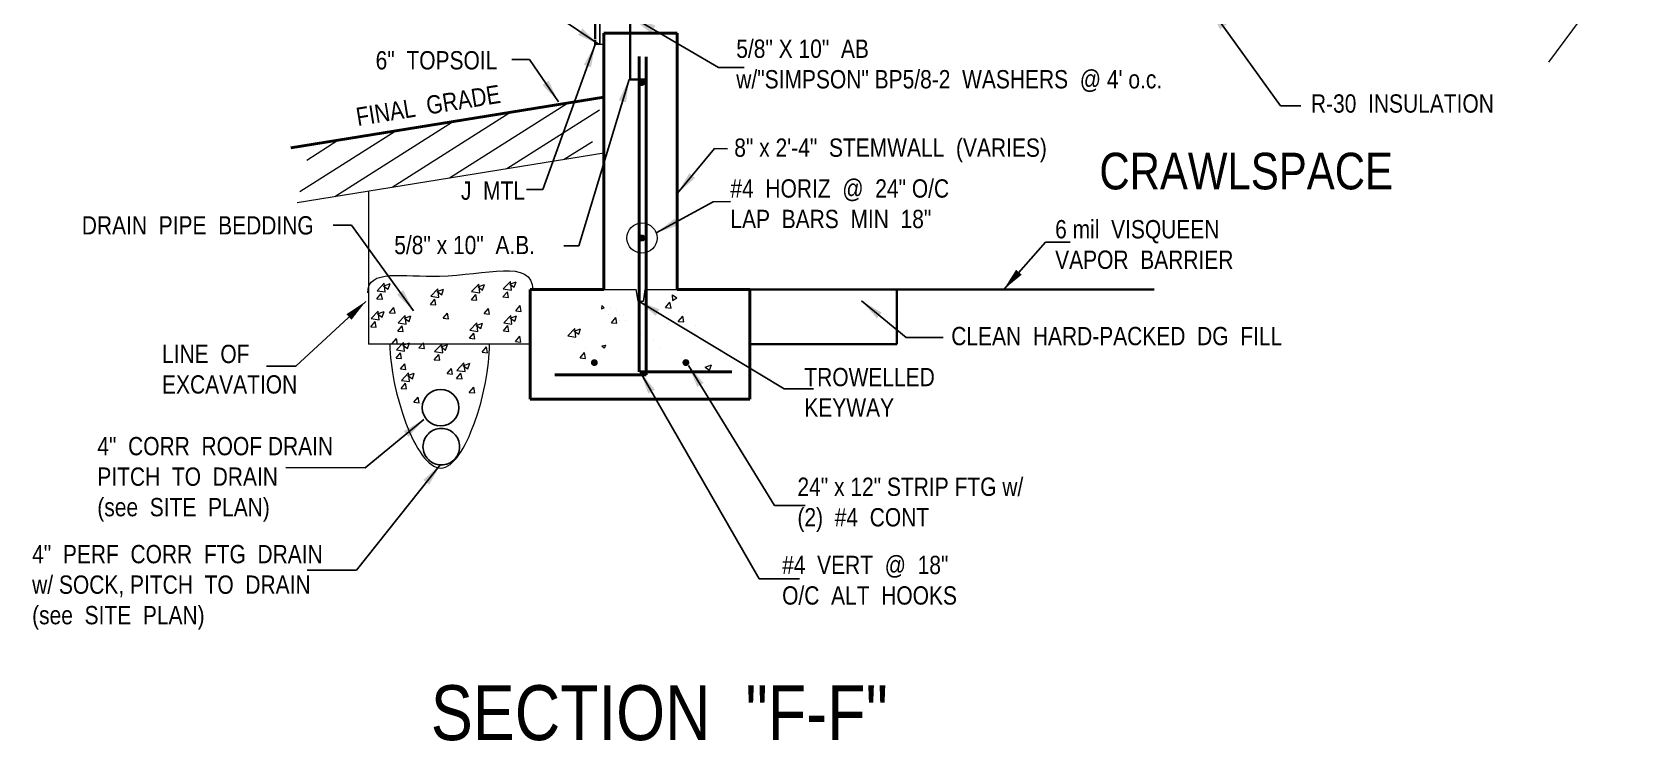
# Model space of a CAD drawing. Extents: x 1662 to 3024, y -14186 to -10515.
# Drawn here: x 2738 to 2913.3, y -14107.4 to -14029.9 of the extents above; entities that cross this region are included whole.
import ezdxf

# ---------------------------------------------------------------- set-up
doc = ezdxf.new("R2010")
doc.units = 0
doc.header["$LTSCALE"] = 50
doc.header["$MEASUREMENT"] = 0
doc.linetypes.add('DASHED', pattern=[0.75, 0.5, -0.25])
doc.linetypes.add('HIDDEN', pattern=[0.375, 0.25, -0.125])
for name, color, linetype in [('CONCRETE', 7, 'CONTINUOUS'), ('FINFRAMING', 4, 'CONTINUOUS'), ('FLOOR_FRAMING', 3, 'CONTINUOUS'), ('ROOF_FRAMING', 7, 'CONTINUOUS'), ('TEXT', 250, 'CONTINUOUS')]:
    doc.layers.add(name, color=color, linetype=linetype)
doc.layers.add('FOUNDATION', color=7, linetype='CONTINUOUS', lineweight=40)
doc.layers.add('FOUNDATION TEXT', color=7, linetype='CONTINUOUS', lineweight=9)
doc.styles.add('ARCHENT', font='technical.ttf', dxfattribs={"height": 2})
doc.dimstyles.new('ARCHENTLTD', dxfattribs={"dimtxt": 2, "dimasz": 3, "dimexe": 6, "dimexo": 3, "dimgap": 2, "dimtad": 0, "dimdec": 3, "dimzin": 1, "dimdsep": 46, "dimlunit": 4, "dimtxsty": 'ARCHENT', "dimcen": 2, "dimadec": 0, "dimazin": 0, "dimtfac": 1, "dimtdec": 3, "dimtofl": 0, "dimtmove": 0, "dimatfit": 3, "dimfxl": 1, "dimfrac": 2, "dimtolj": 1, "dimtzin": 0, "dimarcsym": 0})

msp = doc.modelspace()

# ---------------------------------------------------------------- hatches: boundary and pattern name
at = {"layer": 'FOUNDATION', "lineweight": 9, "ltscale": 1.5}
h = msp.add_hatch(dxfattribs=at)
h.set_pattern_fill('ANSI31', color=3, scale=20, angle=12.610457, style=0)
h.set_pattern_definition([(32.389543, (-8891.9759, -13473.639), (-1.33918173, 2.11106426), [])])
h.paths.add_polyline_path([(2798.8613, -14043.4083), (2800.2721, -14037.102), (2768.3759, -14042.2629), (2766.9651, -14048.5692)])

# ---------------------------------------------------------------- linework, layer by layer
at = {"layer": 'CONCRETE', "color": 7, "linetype": 'Continuous', "ltscale": 1.5}
msp.add_line((2800.0076, -14013.4523), (2800.0076, -14031.303), dxfattribs=at)
at = {"layer": 'CONCRETE', "color": 7, "linetype": 'Continuous', "lineweight": 30, "ltscale": 0.25}
msp.add_line((2799.5076, -14013.6673), (2799.5076, -14030.678), dxfattribs=at)
at = {"layer": 'CONCRETE', "color": 7, "linetype": 'Continuous', "lineweight": 30, "ltscale": 0.125}
for p, q in [((2803.3104, -14027.1098), (2803.3104, -14035.1098)), ((2799.5076, -14031.303), (2799.5076, -14030.803)), ((2803.3104, -14035.1098), (2804.9521, -14035.1098))]:
    msp.add_line(p, q, dxfattribs=at)
at = {"layer": 'CONCRETE', "color": 7, "linetype": 'Continuous', "lineweight": 20, "ltscale": 0.125}
msp.add_line((2800.4445, -14031.303), (2799.5076, -14031.303), dxfattribs=at)
at = {"layer": 'CONCRETE', "color": 7, "linetype": 'DASHED', "lineweight": 40, "ltscale": 10}
for p, q in [((2804.3089, -14067.0684), (2804.3089, -14032.6156)), ((2814.4112, -14067.0684), (2804.4112, -14067.0684))]:
    msp.add_line(p, q, dxfattribs=at)
at = {"layer": 'CONCRETE', "color": 7, "linetype": 'Continuous', "lineweight": 40, "ltscale": 1.5}
for p, q in [((2805.0875, -14067.3952), (2805.0875, -14032.6558)), ((2795.0876, -14067.3952), (2805.0876, -14067.3952))]:
    msp.add_line(p, q, dxfattribs=at)
at = {"layer": 'CONCRETE', "color": 7, "linetype": 'Continuous', "lineweight": 20}
msp.add_line((2774.7408, -14047.311), (2774.7408, -14064.0684), dxfattribs=at)
at = {"layer": 'CONCRETE', "color": 7, "linetype": 'Continuous', "lineweight": 5, "ltscale": 3}
for p, q in [((2789.4634, -14058.0111), (2790.2423, -14057.1993)), ((2790.1694, -14057.5), (2790.8695, -14057.2312)), ((2790.3526, -14058.149), (2790.2421, -14057.1993)), ((2790.6666, -14057.8356), (2790.8694, -14057.2313)), ((2775.6555, -14059.0957), (2776.1376, -14058.5212)), ((2775.6895, -14058.2143), (2776.4684, -14057.4025)), ((2775.6895, -14058.2143), (2776.5788, -14058.3522)), ((2776.2531, -14059.148), (2776.1374, -14058.5212)), ((2776.3954, -14057.7032), (2777.0956, -14057.4344)), ((2776.3954, -14057.7032), (2776.8929, -14058.0387)), ((2776.5787, -14058.3522), (2776.4682, -14057.4025)), ((2776.8927, -14058.0388), (2777.0955, -14057.4345)), ((2781.5345, -14058.8238), (2782.3134, -14058.0121)), ((2781.5345, -14058.8238), (2782.4239, -14058.9618)), ((2782.2405, -14058.3128), (2782.9406, -14058.044)), ((2782.2405, -14058.3128), (2782.7379, -14058.6483)), ((2782.4237, -14058.9618), (2782.3132, -14058.0121)), ((2782.7377, -14058.6483), (2782.9405, -14058.044)), ((2785.9733, -14059.1973), (2786.4554, -14058.6228)), ((2786.0072, -14058.3158), (2786.7861, -14057.5041)), ((2786.0072, -14058.3158), (2786.8966, -14058.4538)), ((2786.5708, -14059.2496), (2786.4552, -14058.6228)), ((2786.7132, -14057.8048), (2787.4134, -14057.536)), ((2786.7132, -14057.8048), (2787.2106, -14058.1403)), ((2786.8965, -14058.4538), (2786.786, -14057.5041)), ((2787.2105, -14058.1403), (2787.4133, -14057.536)), ((2789.4294, -14058.8925), (2789.9115, -14058.318)), ((2789.4294, -14058.8925), (2790.0271, -14058.9448)), ((2789.4634, -14058.0111), (2790.3528, -14058.149)), ((2790.027, -14058.9448), (2789.9114, -14058.318)), ((2790.1694, -14057.5), (2790.6668, -14057.8355)), ((2807.9306, -14058.6637), (2808.4281, -14058.9992)), ((2775.0287, -14061.2622), (2775.8076, -14060.4504)), ((2775.6555, -14059.0957), (2776.2532, -14059.148)), ((2775.7347, -14060.7511), (2776.4349, -14060.4824)), ((2775.7347, -14060.7511), (2776.2321, -14061.0867)), ((2775.9179, -14061.4001), (2775.8075, -14060.4504)), ((2776.232, -14061.0867), (2776.4347, -14060.4824)), ((2777.043, -14060.6176), (2777.5251, -14060.0431)), ((2777.043, -14060.6176), (2777.6407, -14060.6699)), ((2777.6406, -14060.67), (2777.525, -14060.0431)), ((2781.5005, -14059.7053), (2781.9826, -14059.1307)), ((2781.5005, -14059.7053), (2782.0982, -14059.7576)), ((2782.0981, -14059.7576), (2781.9825, -14059.1308)), ((2782.888, -14061.2272), (2783.3701, -14060.6527)), ((2783.4856, -14061.2795), (2783.37, -14060.6527)), ((2785.9733, -14059.1973), (2786.571, -14059.2496)), ((2787.3608, -14060.7192), (2787.8429, -14060.1447)), ((2787.3608, -14060.7192), (2787.9585, -14060.7715)), ((2787.9584, -14060.7715), (2787.8427, -14060.1447)), ((2790.8169, -14060.4144), (2791.299, -14059.8399)), ((2790.8169, -14060.4144), (2791.4146, -14060.4667)), ((2791.4145, -14060.4667), (2791.2989, -14059.8399)), ((2800.9793, -14060.8195), (2800.9793, -14060.8195)), ((2801.2225, -14060.1616), (2801.2225, -14060.1616)), ((2801.794, -14060.3613), (2801.794, -14060.3613)), ((2807.1907, -14060.0562), (2807.6728, -14059.4816)), ((2807.1907, -14060.0562), (2807.7884, -14060.1084)), ((2807.7883, -14060.1085), (2807.6727, -14059.4816)), ((2808.0138, -14059.8484), (2808.0138, -14059.8484)), ((2808.0847, -14059.5331), (2808.0847, -14059.5331)), ((2809.1388, -14060.5899), (2809.1388, -14060.5899)), ((2774.9947, -14062.1436), (2775.4768, -14061.5691)), ((2774.9947, -14062.1436), (2775.5924, -14062.1959)), ((2775.0287, -14061.2622), (2775.9181, -14061.4001)), ((2775.5923, -14062.196), (2775.4767, -14061.5691)), ((2777.9325, -14062.6197), (2778.4146, -14062.0452)), ((2777.9664, -14061.7383), (2778.7453, -14060.9265)), ((2777.9664, -14061.7383), (2778.8558, -14061.8762)), ((2778.53, -14062.672), (2778.4144, -14062.0452)), ((2778.6724, -14061.2272), (2779.3726, -14060.9584)), ((2778.6724, -14061.2272), (2779.1698, -14061.5627)), ((2778.8557, -14061.8762), (2778.7452, -14060.9265)), ((2779.1697, -14061.5627), (2779.3725, -14060.9584)), ((2782.888, -14061.2272), (2783.4857, -14061.2795)), ((2785.8039, -14062.5322), (2786.5828, -14061.7204)), ((2785.8039, -14062.5322), (2786.6933, -14062.6701)), ((2786.5099, -14062.0211), (2787.2101, -14061.7523)), ((2786.5099, -14062.0211), (2787.0073, -14062.3566)), ((2786.6932, -14062.6701), (2786.5827, -14061.7204)), ((2787.0072, -14062.3566), (2787.2099, -14061.7523)), ((2789.4803, -14062.6008), (2789.9624, -14062.0263)), ((2789.5143, -14061.7194), (2790.2931, -14060.9076)), ((2789.5143, -14061.7194), (2790.4036, -14061.8573)), ((2790.0779, -14062.6531), (2789.9622, -14062.0263)), ((2790.2202, -14061.2083), (2790.9204, -14060.9396)), ((2790.2202, -14061.2083), (2790.7176, -14061.5438)), ((2790.4035, -14061.8573), (2790.293, -14060.9076)), ((2790.7175, -14061.5439), (2790.9203, -14060.9396)), ((2796.5011, -14063.1484), (2797.28, -14062.3366)), ((2797.2071, -14062.6373), (2797.9073, -14062.3686)), ((2797.3903, -14063.2863), (2797.2799, -14062.3366)), ((2797.7044, -14062.9729), (2797.9071, -14062.3686)), ((2801.2824, -14061.715), (2801.7645, -14061.1405)), ((2801.2824, -14061.715), (2801.8801, -14061.7673)), ((2801.88, -14061.7673), (2801.7644, -14061.1405)), ((2802.1819, -14060.8494), (2802.1819, -14060.8494)), ((2802.1954, -14061.4969), (2802.1954, -14061.4969)), ((2802.5948, -14060.8828), (2802.5948, -14060.8828)), ((2802.8233, -14061.4213), (2802.8233, -14061.4213)), ((2807.5336, -14061.7224), (2807.5336, -14061.7224)), ((2808.5782, -14061.5781), (2809.0603, -14061.0035)), ((2808.5782, -14061.5781), (2809.1759, -14061.6304)), ((2809.1758, -14061.6304), (2809.0602, -14061.0036)), ((2777.3129, -14063.9938), (2777.795, -14063.4192)), ((2777.3129, -14063.9938), (2777.9107, -14064.0461)), ((2777.7946, -14064.69), (2778.5735, -14063.8782)), ((2777.9105, -14064.0461), (2777.7949, -14063.4193)), ((2777.9325, -14062.6197), (2778.5302, -14062.672)), ((2778.5006, -14064.1789), (2779.2007, -14063.9101)), ((2778.5006, -14064.1789), (2778.998, -14064.5144)), ((2778.6838, -14064.8279), (2778.5733, -14063.8782)), ((2778.9978, -14064.5145), (2779.2006, -14063.9102)), ((2780.2507, -14064.4698), (2780.7328, -14063.8953)), ((2780.8483, -14064.5222), (2780.7326, -14063.8953)), ((2781.9614, -14064.8683), (2782.7402, -14064.0565)), ((2782.6673, -14064.3572), (2783.3675, -14064.0885)), ((2782.8506, -14065.0062), (2782.7401, -14064.0565)), ((2783.1646, -14064.6928), (2783.3674, -14064.0885)), ((2785.7699, -14063.4136), (2786.252, -14062.8391)), ((2785.7699, -14063.4136), (2786.3677, -14063.4659)), ((2786.3675, -14063.4659), (2786.2519, -14062.8391)), ((2789.4803, -14062.6008), (2790.078, -14062.6531)), ((2790.7945, -14063.7713), (2791.2766, -14063.1968)), ((2790.7945, -14063.7713), (2791.3922, -14063.8236)), ((2791.3921, -14063.8237), (2791.2765, -14063.1968)), ((2796.5011, -14063.1484), (2797.3905, -14063.2863)), ((2797.2071, -14062.6373), (2797.7045, -14062.9728)), ((2797.2902, -14063.822), (2797.2902, -14063.822)), ((2777.7606, -14065.5714), (2778.2427, -14064.9969)), ((2777.7606, -14065.5714), (2778.3583, -14065.6237)), ((2777.7946, -14064.69), (2778.684, -14064.8279)), ((2778.3582, -14065.6237), (2778.2426, -14064.9969)), ((2780.2507, -14064.4698), (2780.8484, -14064.5221)), ((2781.9274, -14065.7497), (2782.4095, -14065.1752)), ((2781.9274, -14065.7497), (2782.5251, -14065.802)), ((2781.9614, -14064.8683), (2782.8507, -14065.0062)), ((2782.525, -14065.8021), (2782.4093, -14065.1752)), ((2782.6673, -14064.3572), (2783.1647, -14064.6928)), ((2787.1575, -14064.9355), (2787.6395, -14064.361)), ((2787.1575, -14064.9355), (2787.7552, -14064.9878)), ((2787.755, -14064.9878), (2787.6394, -14064.361)), ((2797.8546, -14065.5517), (2798.3367, -14064.9772)), ((2797.8546, -14065.5517), (2798.4524, -14065.604)), ((2798.4522, -14065.6041), (2798.3366, -14064.9772)), ((2798.4152, -14064.5635), (2798.4152, -14064.5635)), ((2778.2174, -14066.7651), (2778.6995, -14066.1906)), ((2778.2174, -14066.7651), (2778.8151, -14066.8174)), ((2778.3303, -14068.0082), (2779.1091, -14067.1965)), ((2778.815, -14066.8174), (2778.6994, -14066.1906)), ((2779.0362, -14067.4972), (2779.7364, -14067.2284)), ((2779.0362, -14067.4972), (2779.5337, -14067.8327)), ((2779.2195, -14068.1462), (2779.109, -14067.1965)), ((2779.5335, -14067.8327), (2779.7363, -14067.2284)), ((2783.3149, -14067.2717), (2783.797, -14066.6971)), ((2783.3149, -14067.2717), (2783.9126, -14067.324)), ((2783.9125, -14067.324), (2783.7968, -14066.6971)), ((2784.3586, -14067.801), (2784.8407, -14067.2264)), ((2784.3586, -14067.801), (2784.9563, -14067.8532)), ((2784.3926, -14066.9195), (2785.1714, -14066.1078)), ((2784.3926, -14066.9195), (2785.2819, -14067.0575)), ((2784.9562, -14067.8533), (2784.8405, -14067.2264)), ((2785.0985, -14066.4085), (2785.7987, -14066.1397)), ((2785.0985, -14066.4085), (2785.5959, -14066.744)), ((2785.2818, -14067.0574), (2785.1713, -14066.1078)), ((2785.5958, -14066.744), (2785.7986, -14066.1397)), ((2811.5095, -14066.5718), (2812.2097, -14066.303)), ((2811.5095, -14066.5718), (2812.0069, -14066.9073)), ((2812.0068, -14066.9073), (2812.2095, -14066.303)), ((2778.2963, -14068.8897), (2778.7784, -14068.3152)), ((2778.2963, -14068.8897), (2778.894, -14068.942)), ((2778.3303, -14068.0082), (2779.2196, -14068.1462)), ((2778.8939, -14068.942), (2778.7782, -14068.3152)), ((2785.7461, -14069.3229), (2786.2282, -14068.7483)), ((2785.7461, -14069.3229), (2786.3438, -14069.3752)), ((2786.3437, -14069.3752), (2786.228, -14068.7484)), ((2779.6838, -14070.4116), (2780.1659, -14069.8371)), ((2779.6838, -14070.4116), (2780.2815, -14070.4639)), ((2780.2814, -14070.4639), (2780.1658, -14069.8371))]:
    msp.add_line(p, q, dxfattribs=at)
at = {"layer": 'CONCRETE', "linetype": 'Continuous', "lineweight": 25, "ltscale": 0.5}
msp.add_line((2792.4356, -14058.0684), (2792.4356, -14058.8184), dxfattribs=at)
at = {"layer": 'CONCRETE', "lineweight": 5, "ltscale": 1.5}
for p, q in [((2807.9236, -14058.673), (2807.9538, -14059.2755)), ((2807.9538, -14059.2755), (2808.4211, -14058.9893)), ((2800.2363, -14059.8366), (2800.1864, -14060.1771)), ((2800.1864, -14060.1771), (2800.4689, -14060.0857)), ((2800.2254, -14064.2529), (2800.6304, -14064.1806)), ((2800.6304, -14064.1806), (2800.493, -14064.5131))]:
    msp.add_line(p, q, dxfattribs=at)
at = {"layer": 'CONCRETE', "lineweight": 30, "ltscale": 1.5}
for p, q in [((2816.4112, -14058.0684), (2860.5693, -14058.0684)), ((2832.4446, -14058.0684), (2832.4446, -14064.0684)), ((2832.4446, -14064.0684), (2816.4112, -14064.0684))]:
    msp.add_line(p, q, dxfattribs=at)
at = {"layer": 'CONCRETE', "color": 7, "linetype": 'Continuous', "ltscale": 3}
for p, q in [((2804.2974, -14060.0317), (2804.2974, -14060.0317)), ((2805.5441, -14060.8055), (2805.5441, -14060.8055)), ((2806.0303, -14060.1793), (2806.0303, -14060.1793)), ((2806.2735, -14059.5215), (2806.2735, -14059.5215)), ((2810.4099, -14062.044), (2810.4099, -14062.044)), ((2804.578, -14063.0451), (2804.578, -14063.0451)), ((2805.9087, -14063.5083), (2805.9087, -14063.5083)), ((2806.5081, -14064.534), (2806.5081, -14064.534))]:
    msp.add_line(p, q, dxfattribs=at)
at = {"layer": 'CONCRETE', "lineweight": 20, "ltscale": 1.5}
for q in [(2774.7408, -14064.0684), (2776.3778, -14064.0684)]:
    msp.add_line((2792.4112, -14064.0684), q, dxfattribs=at)
at = {"layer": 'CONCRETE', "color": 1, "linetype": 'Continuous', "ltscale": 1.5, "const_width": 0.375}
for points in [[(2804.7663, -14035.4634, -1), (2804.3913, -14035.4634, -1)], [(2804.7959, -14052.4525, -1), (2804.4209, -14052.4525, -1)]]:
    msp.add_lwpolyline(points, format="xyb", close=True, dxfattribs=at)
at = {"layer": 'CONCRETE', "color": 7, "linetype": 'Continuous', "ltscale": 1.5, "const_width": 0.375}
for points in [[(2799.2237, -14066.0684, 1), (2799.5987, -14066.0684, 1)], [(2809.5987, -14066.0684, -1), (2809.2237, -14066.0684, -1)]]:
    msp.add_lwpolyline(points, format="xyb", close=True, dxfattribs=at)
at = {"layer": 'CONCRETE', "color": 7, "linetype": 'Continuous', "ltscale": 0.25}
msp.add_circle((2782.6138, -14070.9969), 2, dxfattribs=at)
at = {"layer": 'CONCRETE', "color": 7, "linetype": 'HIDDEN', "ltscale": 20}
msp.add_circle((2782.6904, -14075.2603), 2, dxfattribs=at)
at = {"layer": 'CONCRETE', "color": 7, "linetype": 'Continuous', "lineweight": 9, "ltscale": 0.125, "start_tangent": (-0.01425247, 0.99989843), "end_tangent": (0.01425247, -0.99989843)}
msp.add_spline([(2774.6506, -14058.4518), (2782.4991, -14056.6201), (2792.6889, -14058.1022)], degree=3, dxfattribs=at)
at = {"layer": 'CONCRETE', "color": 7, "linetype": 'HIDDEN', "lineweight": 9, "ltscale": 20, "start_tangent": (0, -1), "end_tangent": (0, 1)}
msp.add_spline([(2777.0709, -14064.0725), (2782.6343, -14077.5944), (2787.9689, -14064.0985)], degree=3, dxfattribs=at)
at = {"layer": 'FINFRAMING', "color": 7, "linetype": 'Continuous', "lineweight": 5, "ltscale": 0.25}
for p, q in [((2800.4857, -14060.0858), (2800.2357, -14059.8358)), ((2800.4857, -14064.5052), (2800.2357, -14064.2552))]:
    msp.add_line(p, q, dxfattribs=at)
at = {"layer": 'FOUNDATION', "ltscale": 1.5}
for p, q in [((2800.4445, -14030.0684), (2808.4445, -14030.0684)), ((2800.4445, -14058.0684), (2800.4445, -14030.0684)), ((2808.4445, -14058.0684), (2808.4445, -14030.0684)), ((2792.4112, -14058.0684), (2800.4445, -14058.0684)), ((2792.4112, -14058.0684), (2792.4112, -14070.0684)), ((2792.4112, -14058.0684), (2792.4112, -14070.0684)), ((2808.4445, -14058.0684), (2816.4112, -14058.0684)), ((2816.4112, -14058.0684), (2816.4112, -14070.0684)), ((2792.4112, -14070.0684), (2816.4112, -14070.0684))]:
    msp.add_line(p, q, dxfattribs=at)
at = {"layer": 'FOUNDATION', "color": 3, "ltscale": 1.5}
msp.add_line((2766.2414, -14042.6082), (2800.4597, -14037.0716), dxfattribs=at)
at = {"layer": 'FOUNDATION', "color": 3, "lineweight": 20, "ltscale": 1.5}
msp.add_line((2766.9651, -14048.5692), (2800.4445, -14043.1521), dxfattribs=at)
at = {"layer": 'FOUNDATION', "lineweight": 20, "ltscale": 1.5}
for p, q in [((2800.4445, -14058.0684), (2803.9688, -14058.0684)), ((2804.9726, -14058.0684), (2808.4445, -14058.0684))]:
    msp.add_line(p, q, dxfattribs=at)
at = {"layer": 'FOUNDATION', "color": 7, "linetype": 'Continuous', "lineweight": 20, "ltscale": 0.5}
for p, q in [((2804.184, -14059.337), (2803.9688, -14058.0684)), ((2804.7614, -14059.3365), (2804.9765, -14058.0684))]:
    msp.add_line(p, q, dxfattribs=at)
at = {"layer": 'FOUNDATION', "color": 7, "linetype": 'Continuous', "lineweight": 20, "ltscale": 0.125}
msp.add_line((2804.184, -14059.337), (2804.7614, -14059.3365), dxfattribs=at)
at = {"layer": 'FOUNDATION TEXT', "color": 7, "linetype": 'Continuous', "ltscale": 0.15}
msp.add_circle((2804.6084, -14052.4525), 1.649, dxfattribs=at)
at = {"layer": 'ROOF_FRAMING', "color": 7, "linetype": 'Continuous', "lineweight": 9, "ltscale": 0.125}
msp.add_line((2913.2933, -14020.2365), (2903.6187, -14033.241), dxfattribs=at)

# ---------------------------------------------------------------- texts
at = {"layer": 'CONCRETE', "color": 7, "linetype": 'Continuous', "lineweight": 9, "ltscale": 0.125, "attachment_point": 1, "style": 'ARCHENT'}
for s, insert, char_height in [('6"  TOPSOIL', (2775.5194, -14032.0269), 2), ('J  MTL', (2784.8354, -14046.2747), 2), ('DRAIN  PIPE  BEDDING', (2743.4223, -14050.0671), 2), ('5/8" x 10"  A.B.', (2777.5526, -14052.2172), 2), ('4"  CORR  ROOF DRAIN\\PPITCH  TO  DRAIN\\P(see  SITE  PLAN)', (2745.1184, -14074.1978), 2), ('4"  PERF  CORR  FTG  DRAIN\\Pw/ SOCK, PITCH  TO  DRAIN\\P(see  SITE  PLAN)', (2737.9959, -14086.0024), 2), ('SECTION  "F-F"', (2781.5511, -14101.334), 6)]:
    msp.add_mtext(s, dxfattribs=dict(at, insert=insert, char_height=char_height))
at = {"layer": 'CONCRETE', "color": 7, "linetype": 'Continuous', "lineweight": 9, "ltscale": 0.125, "width": 36.0625, "attachment_point": 1, "style": 'ARCHENT'}
for s, insert, char_height in [('CRAWLSPACE', (2854.5784, -14043.1353), 4), ('6 mil  VISQUEEN  \\PVAPOR  BARRIER', (2849.7441, -14050.4904), 2)]:
    msp.add_mtext(s, dxfattribs=dict(at, insert=insert, char_height=char_height))
at = {"layer": 'CONCRETE', "color": 7, "linetype": 'Continuous', "lineweight": 9, "ltscale": 0.15, "insert": (2752.1902, -14064.121), "char_height": 2, "width": 29.8125, "attachment_point": 1, "style": 'ARCHENT'}
msp.add_mtext('LINE  OF\\PEXCAVATION', dxfattribs=at)
at = {"layer": 'FLOOR_FRAMING', "color": 7, "linetype": 'Continuous', "lineweight": 9, "ltscale": 0.125, "insert": (2814.9119, -14030.7636), "char_height": 2, "attachment_point": 1, "style": 'ARCHENT'}
msp.add_mtext('5/8" X 10"  AB \\Pw/"SIMPSON" BP5/8-2  WASHERS  @ 4\' o.c.', dxfattribs=at)
at = {"layer": 'FOUNDATION TEXT', "color": 7, "linetype": 'Continuous', "lineweight": 9, "ltscale": 0.125, "insert": (2773.2474, -14038.2459), "char_height": 2, "width": 22.375, "attachment_point": 1, "rotation": 9.260008, "style": 'ARCHENT'}
msp.add_mtext('FINAL  GRADE', dxfattribs=at)
at = {"layer": 'FOUNDATION TEXT', "color": 7, "linetype": 'Continuous', "lineweight": 9, "ltscale": 0.15, "insert": (2814.6941, -14041.5729), "char_height": 2, "attachment_point": 1, "style": 'ARCHENT'}
msp.add_mtext('8" x 2\'-4"  STEMWALL  (VARIES)', dxfattribs=at)
at = {"layer": 'FOUNDATION TEXT', "color": 7, "linetype": 'Continuous', "lineweight": 9, "ltscale": 0.15, "char_height": 2, "attachment_point": 1, "style": 'ARCHENT'}
for s, insert, width in [('#4  HORIZ  @  24" O/C\\PLAP  BARS  MIN  18"', (2814.2723, -14046.0367), 30.1875), ('CLEAN  HARD-PACKED  DG  FILL', (2838.3989, -14062.1684), 51.732692), ('#4  VERT  @  18"\\PO/C  ALT  HOOKS', (2819.9233, -14087.1851), 36.125)]:
    msp.add_mtext(s, dxfattribs=dict(at, insert=insert, width=width))
at = {"layer": 'FOUNDATION TEXT', "color": 7, "linetype": 'Continuous', "lineweight": 9, "ltscale": 0.125, "insert": (2822.3479, -14066.65), "char_height": 2, "attachment_point": 1, "style": 'ARCHENT'}
msp.add_mtext('TROWELLED\\PKEYWAY', dxfattribs=at)
at = {"layer": 'FOUNDATION TEXT', "color": 7, "linetype": 'Continuous', "lineweight": 9, "ltscale": 0.05, "insert": (2821.5946, -14078.6398), "char_height": 2, "attachment_point": 1, "style": 'ARCHENT'}
msp.add_mtext('24" x 12" STRIP FTG w/\\P(2)  #4  CONT', dxfattribs=at)
at = {"layer": 'TEXT', "color": 7, "linetype": 'Continuous', "lineweight": 9, "ltscale": 0.125, "insert": (2877.6868, -14036.7499), "char_height": 2, "attachment_point": 1, "style": 'ARCHENT'}
msp.add_mtext('R-30  INSULATION', dxfattribs=at)

# ---------------------------------------------------------------- leaders
at = {"layer": 'CONCRETE', "color": 7, "linetype": 'Continuous', "lineweight": 9, "ltscale": 0.125}
for points in [[(2799.9434, -14031.311), (2793.174, -14026.7517), (2791.1244, -14026.7517)], [(2799.5076, -14031.303), (2793.7818, -14047.1474), (2791.9875, -14047.1474)], [(2795.4956, -14037.5496), (2792.3102, -14032.941), (2790.3855, -14032.9501)], [(2779.6666, -14060.4285), (2772.8895, -14051.0495), (2770.8886, -14051.0495)], [(2844.1275, -14058.0684), (2848.7066, -14052.8896), (2851.3943, -14052.8896)], [(2774.4414, -14059.3849), (2766.7924, -14066.4569), (2763.5833, -14066.4598)], [(2780.7873, -14072.2931), (2774.3772, -14077.5539), (2765.7264, -14077.5244)], [(2782.6122, -14077.1894), (2773.4142, -14088.7417), (2768.0289, -14088.7417)]]:
    msp.add_leader(points, dimstyle='ARCHENTLTD', override={"dimasz": 2.5, "dimgap": 2, "dimtad": 0}, dxfattribs=at)
at = {"layer": 'CONCRETE', "color": 7, "lineweight": 9, "ltscale": 0.25}
msp.add_leader([(2803.2021, -14035.1098), (2797.707, -14053.3106), (2796.0808, -14053.3106)], dimstyle='ARCHENTLTD', override={"dimasz": 2.5, "dimgap": 2, "dimtad": 0}, dxfattribs=at)
at = {"layer": 'FLOOR_FRAMING', "color": 7, "linetype": 'Continuous', "lineweight": 9, "ltscale": 0.125}
msp.add_leader([(2803.2526, -14028.1464), (2812.9601, -14033.8001), (2815.7582, -14033.8001)], dimstyle='ARCHENTLTD', override={"dimgap": 2, "dimtad": 0}, dxfattribs=at)
at = {"layer": 'FOUNDATION TEXT', "color": 7, "linetype": 'Continuous', "lineweight": 9, "ltscale": 0.15}
for points in [[(2808.5056, -14047.5505), (2812.5445, -14042.661), (2813.9523, -14042.7076)], [(2806.1618, -14051.899), (2812.3969, -14048.4963), (2814.2723, -14048.4776)]]:
    msp.add_leader(points, dimstyle='ARCHENTLTD', override={"dimasz": 2.5, "dimgap": 2, "dimtad": 0}, dxfattribs=at)
at = {"layer": 'FOUNDATION TEXT', "color": 7, "lineweight": 9, "ltscale": 0.25}
for points in [[(2804.1808, -14059.3109), (2820.1622, -14068.9408), (2823.3497, -14068.9408)], [(2804.408, -14067.0709), (2817.43, -14089.7187), (2821.8318, -14089.7187)]]:
    msp.add_leader(points, dimstyle='ARCHENTLTD', override={"dimasz": 2.5, "dimgap": 2, "dimtad": 0}, dxfattribs=at)
at = {"layer": 'FOUNDATION TEXT', "color": 7, "linetype": 'Continuous', "lineweight": 9, "ltscale": 0.05}
for points in [[(2828.6036, -14059.3296), (2833.4576, -14063.3105), (2837.5179, -14063.3117)], [(2809.6937, -14066.3868), (2819.0997, -14081.6805), (2822.4389, -14081.6805)]]:
    msp.add_leader(points, dimstyle='ARCHENTLTD', override={"dimasz": 2.5, "dimgap": 2, "dimtad": 0}, dxfattribs=at)
at = {"layer": 'TEXT', "color": 7, "linetype": 'Continuous', "lineweight": 9, "ltscale": 0.125}
msp.add_leader([(2866.393, -14026.9148), (2874.3575, -14038.009), (2876.5779, -14038.009)], dimstyle='ARCHENTLTD', override={"dimgap": 2, "dimtad": 0}, dxfattribs=at)

doc.saveas('drawing.dxf')
